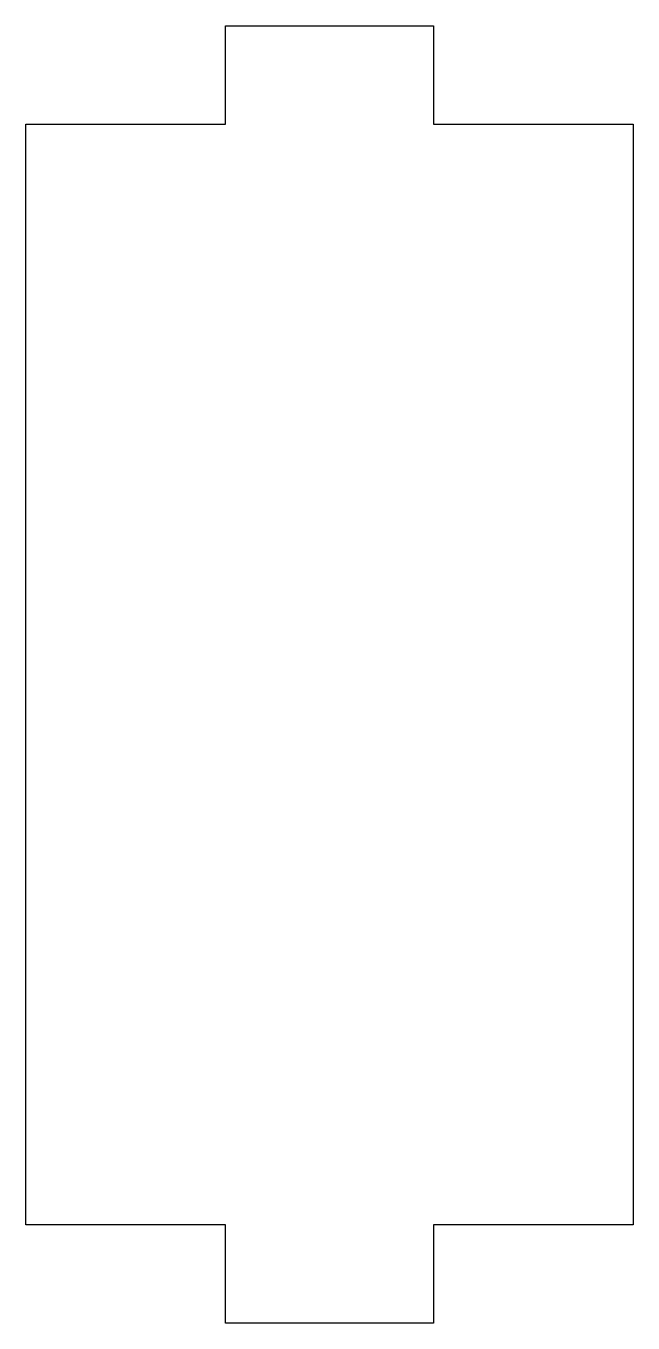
# Model space of a CAD drawing. Header units: inches. Extents: x -0.36 to 0.36, y -0.12 to 1.44.
import ezdxf

# ---------------------------------------------------------------- set-up
doc = ezdxf.new("R2010")
doc.units = ezdxf.units.IN
doc.layers.get('0').update_dxf_attribs({"linetype": 'CONTINUOUS'})

msp = doc.modelspace()

# ---------------------------------------------------------------- linework, layer by layer
msp.add_lwpolyline([(-0.365, 0), (-0.365, 1.323), (-0.125, 1.323), (-0.125, 1.4411), (0.125, 1.4411), (0.125, 1.323), (0.365, 1.323), (0.365, 0), (0.125, 0), (0.125, -0.1181), (-0.125, -0.1181), (-0.125, 0)], close=True)

doc.saveas('drawing.dxf')
